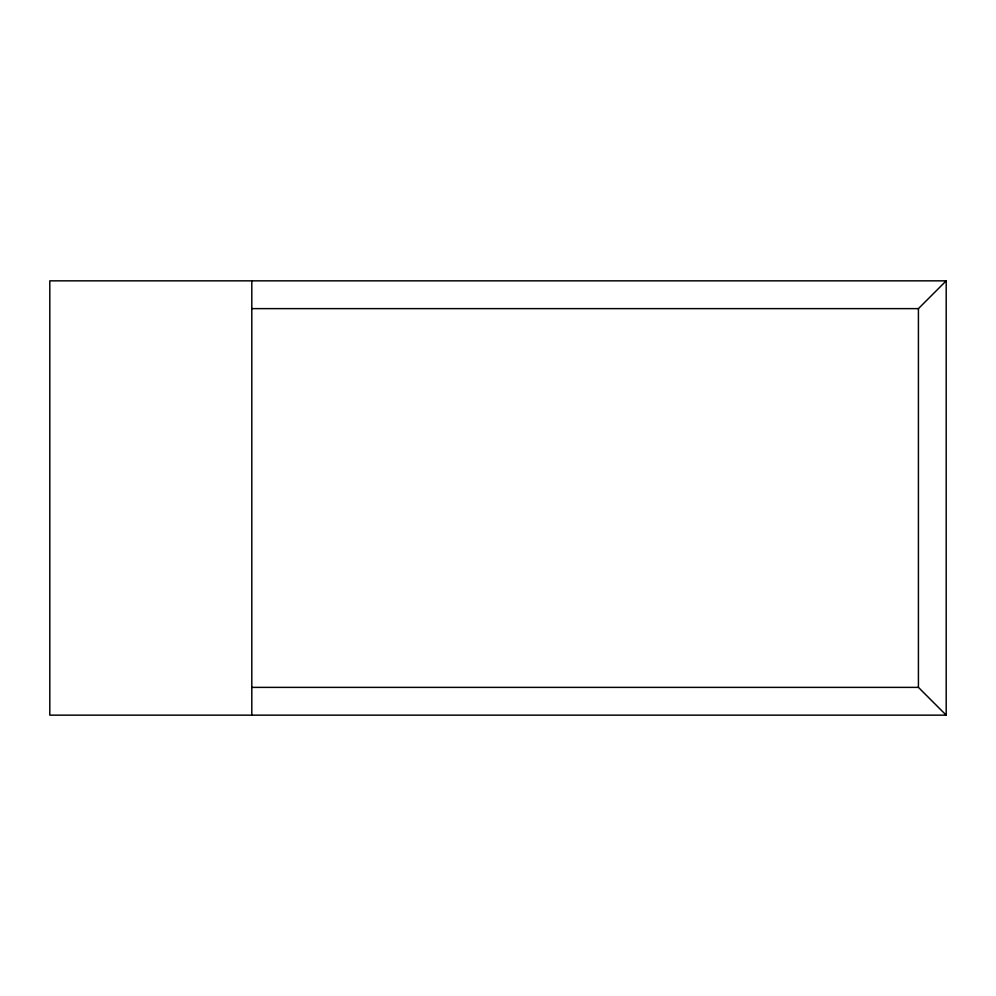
<?xml version="1.0" encoding="UTF-8"?>
<svg xmlns="http://www.w3.org/2000/svg" width="996" height="996" viewBox="0 0 996 996"><rect width="100%" height="100%" fill="white"/><g stroke="black" fill="none" stroke-linecap="round" stroke-linejoin="round"><path stroke-width="1.49" d="M251.801 308.623L918.424 308.623L946.2 280.847L946.2 715.153L49.8 715.153L49.8 280.847L946.2 280.847M251.801 687.377L918.424 687.377L946.2 715.153M918.424 308.623L918.424 687.377M251.801 280.847L251.801 715.153"/></g></svg>
